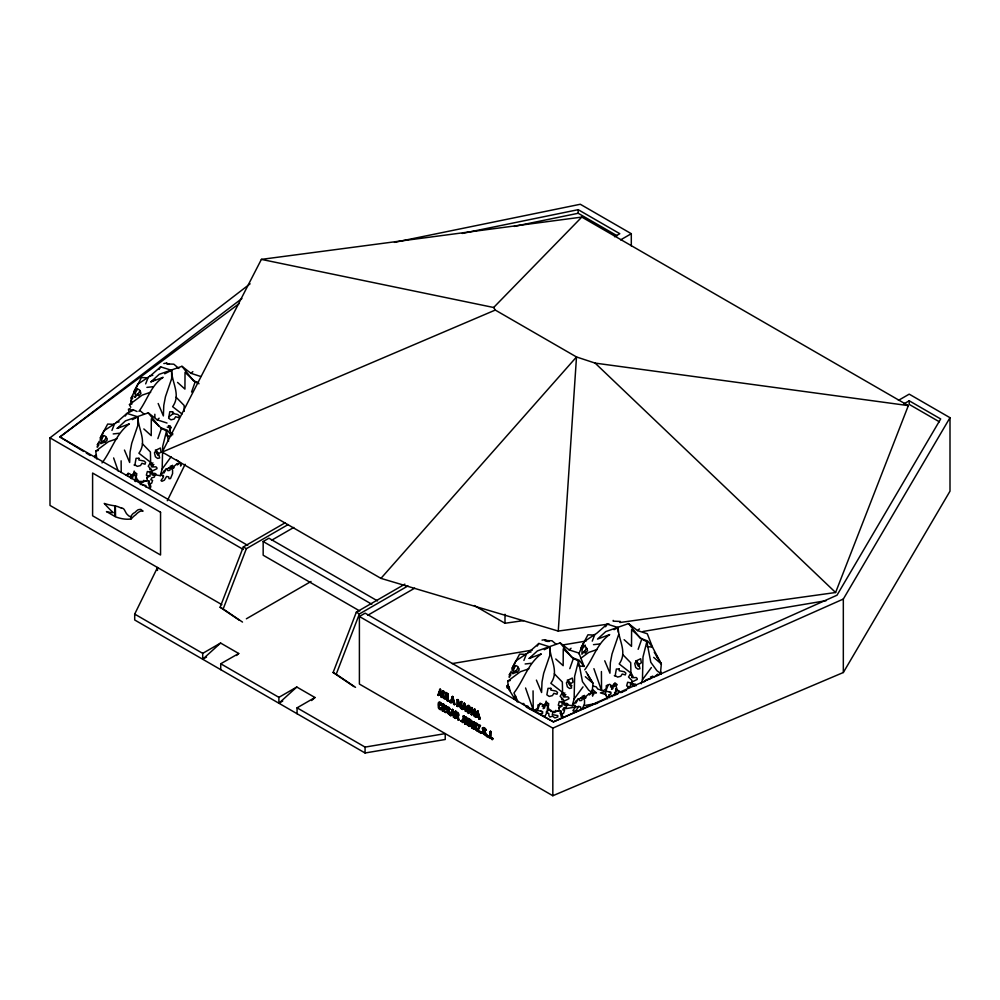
<?xml version="1.0" encoding="UTF-8"?>
<svg xmlns="http://www.w3.org/2000/svg" width="1000" height="1000" viewBox="0 0 1000 1000"><rect width="100%" height="100%" fill="white"/><g stroke="black" fill="none" stroke-linecap="round" stroke-linejoin="round"><path stroke-width="1.5" d="M100.775 443.688L101.45 440.05L100.262 440.062L100.4 437.65L104.05 430.737L116.45 422.562L126.938 413.4L137.863 416.838C138.038 429.312 147.5 441.362 138.912 453.225L150.625 462.362L151.8 463.725L150.3 464.038L152.625 465.25L152.688 465.975L151.287 466.112L151.812 466.975L155.95 466.825L156.875 467.738L156.962 468.688L151.125 471.575L151.788 473.162L155.225 473.438L155.975 474.95L160.25 475.7L162.175 468.975L162.7 446.312L166.55 430.988L161.488 428.325L151.312 418.913L151.225 435.637L143.837 428.95M512.712 673.737L513.387 670.1L512.2 670.113L512.337 667.7L515.988 660.788L528.387 652.613L538.875 643.45L549.812 646.888C549.975 659.362 559.438 671.413 550.85 683.275L562.575 692.412L563.737 693.775L562.238 694.087L564.562 695.3L564.625 696.025L563.225 696.162L563.75 697.025L567.888 696.875L568.812 697.788L568.9 698.737L563.062 701.625L563.725 703.213L567.163 703.487L567.913 705L572.188 705.75L574.113 699.025L574.637 676.363L578.488 661.038L573.425 658.363L563.25 648.95L563.162 665.688L555.775 659M641.3 683.737L642.45 679.7L642.987 657.038L646.825 641.712L641.775 639.038L631.6 629.625L631.512 646.363L624.125 639.675M558.263 631.075L576.5 356.962L495.275 310.062L493.65 307.5L261.388 259.387L162.2 452.088L380.95 578.375L558.263 631.075L609.113 624.012M482.887 728.562L483.325 727.537L484.6 727.825L485.938 729.338L485.513 730.4C477.837 723.138 491.9 742.35 482.113 732.5L483.387 732.2L485.487 733.775L483.025 729.6M580.662 697.962L585.575 698L586.3 696.112L589.325 693.512L589.3 694.938L592.087 692.663L593 683.288L585.9 671.513M654.638 676.787L657.663 674.188L657.65 675.612L660.438 673.337L661.338 663.962L652.463 647.1L647.3 633.763L637.537 630.588L628.55 623.575L605.775 631.587L597.525 639.087L609.675 634.587C597.25 643.112 593.5 658.162 584.725 669.837M182 413.988L172.625 406.675C181.213 394.825 171.75 382.762 171.575 370.288L160.65 366.85L150.162 376.012L137.762 384.188L134.113 391.1L133.975 393.512L135.162 393.5M636.263 685.675L635.513 684.163L632.062 683.888L631.413 682.3L637.25 679.412L637.163 678.462L636.225 677.55L632.1 677.7L631.575 676.838L632.975 676.7L632.913 675.975L630.588 674.762L632.087 674.45L630.913 673.088L619.2 663.95C627.788 652.087 618.325 640.037 618.15 627.562L607.225 624.125L596.737 633.288L584.338 641.462L578.812 653.775M463.6 720.588L463.125 721.35A1.462 0.85 60 0 1 462.3 720.825L461.438 720.462L463.387 722.2A1.8 1.037 60 0 0 464.05 721.95L464.275 716.15L463.6 715.763L462.488 721.725A1.462 0.85 60 0 1 461.662 721.2L460.8 720.825L462.75 722.575A1.8 1.037 60 0 0 463.413 722.312L463.6 715.763M467.375 707.65L467.95 706.737L469.325 708.662L470.688 708.713C466.65 697.7 466.15 717.5 469.412 710.65L468.4 710.062L469.05 708.962L470.737 709.938L470.538 712.45L469.05 712.55M490.462 736.087L489.975 736.85A1.462 0.85 60 0 1 489.15 736.325L488.288 735.962L490.238 737.7A1.8 1.037 60 0 0 490.9 737.45L491.125 731.663L490.462 731.275L489.338 737.225A1.462 0.85 60 0 1 488.512 736.7L487.65 736.338L489.6 738.075A1.8 1.037 60 0 0 490.262 737.825L490.462 731.275M438.812 704.212L439.8 703.438L441.45 705.588L441.85 704.025A2.037 1.175 60 0 0 440.887 702.65L439.963 702.113A2.075 1.2 60 0 0 438.988 702.45C437.825 704.225 438.938 711.075 441.413 707.7L441.85 709A2.025 1.175 60 0 1 440.887 709.275L439.963 708.737A2.075 1.2 60 0 1 438.988 707.262L438.775 706.038M445.825 697.175C443.812 699.912 442.925 692.175 443.85 691.325L442.537 691.3C439.375 697.938 449.1 704.05 445.825 692.463L445.175 692.825C446.9 703.15 440.775 696.338 443.175 690.925M442.088 708.088L441.213 709.362A2.025 1.175 60 0 1 440.25 709.65L439.325 709.1A2.075 1.2 60 0 1 438.338 707.625L438.338 702.825A2.075 1.2 60 0 1 439.325 702.487L440.25 703.012A2.037 1.175 60 0 1 441.213 704.4L441.45 705.588M163.888 472.612L164.188 470.975M575.825 702.65L576.125 701.025M615.7 688.575L615.737 692.275L614 694.875M441.413 707.7C437.287 710.913 440.525 697.638 440.775 705.2M102.9 436.4L103.138 435.363M136.613 389.862L136.85 388.825M514.837 666.45L515.075 665.413M583.425 646.087L583.188 647.125L585.138 645.075L585.275 646.012M127.513 475.938L128.212 473.05M540.163 703.1L537.55 710.05M608.15 685.212L605.9 690.725L605.388 694.712L606.213 695.512M134.213 471.05L133.512 473.612L134.738 473.488L134.25 475.775L132.963 475.662L132.613 477.95L131.25 478.587L131.8 476.538L130.175 476.225L131.337 474.85M546.15 701.1L545.45 703.662L546.675 703.538L546.188 705.825L544.9 705.713L544.55 707.987L543.188 708.637L543.75 706.587L542.112 706.275L543.275 704.9M438.512 695.588L439.85 690.763L441.175 697.125L442.55 697.175L440.138 689.175L437.788 695.175L439.162 695.225L440.15 691.6M452.337 697.975L453.663 704.338L455.037 704.388L452.638 696.388L450.275 702.387L451.012 702.8L452.975 697.6L454.038 702.7M451.012 702.8L452.975 697.6M453.5 717.288L454.875 717.337L452.475 709.338L450.112 715.337L450.85 715.75L452.812 710.55L454.15 716.912L453.5 717.288L452.175 710.925M450.85 715.75L452.812 710.55M462.675 709.538L464 704.712L465.325 711.075L466.7 711.125L464.3 703.125L461.938 709.112L463.312 709.175L463.975 706.75M480.112 718.863L477.7 710.863L475.35 716.862L476.075 717.275L478.05 712.075L480.112 718.863L478.738 718.812L477.413 712.45M476.075 717.275L478.05 712.075M446.925 707.4L447.575 706.7L449.162 707.45L450.15 709.25L449.513 709.625C441.838 702.35 455.913 721.562 446.112 711.712L447.388 711.413L449.487 713L446.925 708.413M438.85 693.4L440.138 689.175M450.275 702.387L452.638 696.388M450.112 715.337L452.475 709.338M463.013 707.337L464.3 703.125M475.35 716.862L477.7 710.863M140.3 484.575L141.175 481.875L142.738 482.512L143.875 480.325M146.788 478.325L147.475 476.225L149.938 476.275L150.363 472.713L151.912 472.388L151.912 474.7L153.512 475.35L155.062 474.637L154.388 477.088L151.725 477.85L150.812 479.787L152.6 480.363L151.725 483.088L149.488 484.525L148.35 483.212L149.025 480.95L145.912 481.012M558.725 708.375L559.412 706.275L561.875 706.325L562.3 702.763L563.85 702.438L563.85 704.75L565.45 705.4L567 704.675L566.325 707.138L563.663 707.887L562.75 709.837L564.538 710.413L563.663 713.138L561.425 714.575L560.288 713.263L560.975 711L557.85 711.062M138.412 423.787L131.738 443.275L130.075 451.925L129.65 462.463L124.462 450.062M172.125 377.238L165.45 396.725L163.787 405.387L163.363 415.925L158.175 403.512M550.35 653.838L543.675 673.312L542.013 681.975L541.587 692.513L536.4 680.113M618.7 634.513L612.025 653.988L610.363 662.65L609.938 673.188L604.75 660.788M157.863 438.6L161.488 428.325M191.575 392.05L195.2 381.775L185.025 372.362L184.938 389.087L177.55 382.413M569.8 668.65L573.425 658.363M638.15 649.325L641.775 639.038M168.725 467.912L173.637 467.95L174.363 466.062L177.375 463.462L177.362 464.9L180.15 462.612L176.65 459.988M239.462 620.325L220.125 607.238L243.325 546.938L285.125 522.8M242.5 622.075L223.162 608.987L246.363 548.688L288.163 524.562M353.988 686.6L333.125 672.487L356.337 612.175L404.875 584.15M355.538 687.337L336.2 674.25L359.4 613.95L407.95 585.925M111.962 430.425L114.525 423.8M145.675 383.875L148.238 377.25M523.913 660.462L526.462 653.85M592.25 641.137L594.812 634.525M619.9 622.513L835.6 592.513L908.337 405.613L581.812 217.087L261.388 259.387M457.638 706.625L457.638 701.388L459.363 706.663L460.613 703.112L460.613 708.35L461.9 708.35L461.9 701.737L460.613 701.737L459.113 705.4L456.975 699.638L456.975 706.25L458.275 706.263L456.975 706.25M459.363 706.663L461.3 703.062M631.05 674.438L631.912 676.363M459.113 705.4L461.262 701.375M102.013 462.925C111.85 450.175 116.013 433.475 129.388 423.862L117.238 428.375L125.487 420.863L148.262 412.85L157.25 419.862L167.013 423.038M138.963 411.3C147.4 399.975 150.975 385.475 163.1 377.325L150.95 381.825L159.2 374.312L181.975 366.312L190.963 373.312L200.725 376.488M518.1 701.875L513.95 692.975C523.787 680.225 527.95 663.525 541.325 653.913L529.188 658.413L537.425 650.9L560.2 642.9L569.188 649.912L578.95 653.088L584.113 666.425L578.812 665.95M167.3 500.75L185.138 464.263M297.062 713.725L297.062 707.837L365.075 747.1L445.225 733.612L445.225 739.5L365.075 752.987L134.7 619.987L134.7 614.1L157.5 567.5L157.5 570.438M136.7 475.387L135.412 477.85L135.463 481.55M169.762 430.075L171.05 427.612L170.05 425.763M548.638 705.438L547.35 707.9L547.4 711.6L544.75 716.675L542.863 715.575M555.812 710.375L554.675 712.562L553.112 711.925L552.25 714.625L557.8 715.612L557.8 716.963L554.9 717.925L552.438 716.125L550 717.038L548.862 715.725L548.862 713.575L546.163 712.125L548.638 709.762L551.1 710.4M103.188 442.887L106.225 437.312L106.812 438.375M137.413 395.387L139.938 390.763L140.525 391.825M515.138 672.938L518.162 667.35L518.75 668.425M583.987 652.65L586.512 648.025L587.1 649.1M100.4 437.65L107.675 424.075L113.975 424.375M473.512 728.1L474.15 727.738L473.512 728.838L473.512 728.1L476.825 730.013L473.125 728.612L473.125 722L479.8 725.863L477.65 730.512L478.3 730.138L480.45 725.487L476.962 724.225M580.675 648.375L587.962 634.8L594.263 635.1M476.9 730.15L479.7 725.788L477.537 729.788M606.4 698.875L553.413 721.862L365.15 613.162L359.4 616.487L359.4 684.062L552.825 795.738L843.325 672.513L843.325 599.05L950 417.7L909.2 394.15L898.413 400.387M843.325 672.513L950 491.175L950 417.7M125.3 416.037L126.938 413.4L132.912 410.425L132.9 409.663L130.1 410.075M159.012 369.487L160.65 366.85M537.238 646.075L538.875 643.45M605.588 626.75L607.225 624.125M528.9 668.8L520.35 671.737L507.675 681.188L508.75 689.075L514.4 698.363L515.75 696.213M469.988 711.587C466.413 713.1 468.125 702.45 469.963 708.3L470.688 708.713M162.175 468.975L171.075 456.838M574.113 699.025L583.013 686.888M642.45 679.7L651.363 667.562M609.25 694.95L607.475 697.337L607.638 698.838M99.3 441.238L97.212 444.963L99.513 442.65M511.238 671.287L509.15 675.013L511.45 672.7M456.775 715.65L457.938 715.9L459.125 719.8L458.488 720.163L456.662 716.112L457.55 715.512L457.388 713.913L455.275 712.425L455.913 711.325L455.275 712.425M611.625 685.575L610.462 686.95L612.087 687.262L611.538 689.312L612.9 688.662L613.25 686.388L614.538 686.5L615.025 684.212L613.8 684.338M380.95 578.375L576.5 356.962L595.112 363.1L908.337 405.613M132.713 398.225L130.712 400.425L131.512 400.375L130.775 402.212L131.962 401.788M99 444.775L97 446.975L97.8 446.925M510.938 674.825L508.938 677.025L509.738 676.975M493.65 307.5L581.812 217.087M133.212 396.1L130.925 398.413L141.387 377.537L147.688 377.825M135.05 481.287L136.688 479.712M643.988 681.95L646.375 679.688L650.825 678.45L652.788 676.175L650.362 677.113M134.7 614.1L202.712 653.363L202.712 659.25L220.6 643.037L238.725 653.5L236.475 655.512M220.725 669.65L220.725 663.763L278.9 697.35L278.9 703.238L296.788 687.025L314.962 697.513L311.6 700.55M190.963 373.312L192.85 371.637M157.25 419.862L159.137 418.188M569.188 649.912L571.075 648.238M637.537 630.588L639.425 628.913M155.85 473.888L154.188 475.363L152.575 473.587M567.788 703.938L566.125 705.413L564.525 703.637M636.138 684.613L634.475 686.087L632.425 683.587M160.25 475.7L166.088 468.963L170.538 467.738L172.5 465.45L173.637 467.95M572.188 705.75L578.038 699.013L582.475 697.775L584.438 695.5L585.575 698M591.8 690.562L592.863 689.737L596.413 692.975L594.325 692.712L593.675 694.25L590.988 692.45M221.875 604.663L50 505.438L50 437.85L250.1 283.812M241.887 298.562L59.925 436.95L83.625 451.438M238.962 303.75L59.925 436.95L247.725 545.375M130.775 407.3L129.45 404.588L142.125 395.138L150.675 392.212M96.812 459.025L95.738 451.138L108.413 441.688L116.962 438.75M168.863 416.85L173.863 413.125M580.638 658.425L588.7 652.412L597.25 649.475M627.525 688.35L629.7 687.025L626.625 685.888L627.663 682.225L631.425 683.075L632 680.55L628.513 676.988L630.913 673.088L630.7 662.725L622.663 654.488M157.188 453.638L158.275 453.013L156.475 450.788M569.138 683.688L570.212 683.062L568.425 680.837M637.475 664.362L638.562 663.737L636.763 661.513M614.562 236.737L619.8 233.7L578.188 209.675L462.3 233.438M620.612 239.875L631.3 233.7L631.3 245.95M359.725 610.962L263.163 555.212L263.163 541.525L268.913 538.2L377.55 600.925M271.537 540.3L293.788 527.45M246.363 618.8L311.025 581.475M202.712 653.363L220.6 643.037M202.712 659.25L206.55 657.038M367.825 615.225L414.688 588.175M278.9 697.35L296.788 687.025M278.9 703.238L282.725 701.025M297.062 707.837L314.962 697.513M903.863 403.875L909.2 400.788L940.675 418.963L836.988 595.225L553.413 721.862L526.275 707.113M439.5 689.55L440.825 689.575M438.663 693.425L441.725 694.45L441.725 695.175L438.663 694.15L439.312 693.05L439.312 693.787M443.85 691.325L442.537 691.3M437.788 695.175L439.162 695.225M443.175 695.612C443.875 701.162 449.288 698.475 446.488 692.85L445.175 692.825M441.175 697.125L442.55 697.175M447.938 699.562L447.3 700.662L447.938 699.562L450.562 701.812L446.887 700.425L447.537 693.45L448.212 693.838L448.212 700.45L447.562 700.812L447.537 693.45M448.212 693.838L446.887 693.812M446.887 700.425L447.537 700.062M451.987 696.762L453.312 696.787M443.4 710.713L442.762 711.087L443.4 709.987L446.087 712.262L442.375 710.863L442.375 704.25L443.013 703.875L446.087 706.375L442.762 705.2L443.4 704.1L443.4 704.837M450.562 701.075L449.925 702.175M451.163 700.638L454.212 701.663L454.212 702.387L451.163 700.638L453.575 702.763L454.212 701.663M451.163 701.363L451.8 700.263M442.762 707.438L445.775 708.425L445.125 709.538L442.762 707.438L445.775 709.163M446.087 705.65L445.438 706.75M456.975 699.638L458.263 699.638L459.762 705.037M457.625 700.013L458.263 699.638M445.775 708.425L445.125 709.538M442.375 710.863L443.013 710.487M453.663 704.338L455.037 704.388M460.613 701.737L461.9 701.737M448.888 709.562L450.15 709.25M446.087 711.538L445.438 712.638M446.112 711.712L447.388 711.413M458.875 706.388L460 706.3M451.838 709.712L453.162 709.737M463.663 703.5L464.988 703.525M451 713.587L451.637 713.213L454.062 715.337L451 714.312L451 713.587L454.062 715.337M454.925 711.488L457.825 712.475L458.888 714.25A4.938 2.85 60 0 1 458.888 715.625L457.825 716.188L455.275 714.788L457.188 716.562L458.237 715.987A4.938 2.85 60 0 0 458.237 714.625L457.762 713.188L454.925 711.488L454.925 718.112L456.238 718.125L456.238 711.513L455.6 711.875M460.613 708.35L461.25 707.975M451 714.312L451.637 713.213M462.825 707.375L463.462 707L465.887 709.125L462.825 708.1L462.825 707.375L465.887 709.125M461.938 709.112L463.312 709.175M454.062 714.613L453.413 715.713M465.887 708.4L465.238 709.5M455.275 714.788L458.188 715.138L456.737 712.537M455.275 715.512L455.913 714.412M465.325 711.075L466.7 711.125M469.325 708.662L469.963 708.3M471.8 714.8L471.138 714.425L471.775 707.45L474.775 714.575L474.137 714.938L474 709.463L475.3 709.475L474.663 716.45L471.637 709.375L471.8 714.8L472.438 711.75M456.662 716.112L457.938 715.9M468.4 710.062L469.05 708.962M471.138 707.812L472.4 707.8M454.925 718.112L456.238 718.125M469.412 710.65L470.05 710.275M468.4 709.338L470.737 709.938M457.713 719.712L459.125 719.8M475.3 709.475L474 709.463M464.275 716.15L462.962 716.137M465.763 722.9L465.125 724L465.763 722.9L468.438 725.175L464.738 723.775L464.738 717.163L468.438 718.562L467.8 719.663L465.125 718.112L465.763 717.013L465.125 718.112M465.412 717.55L466.05 717.175L465.412 724.163L465.375 716.787M471.138 714.425L472.438 714.438M460.8 720.825L461.938 720.263M477.062 711.237L478.387 711.263M474 714.9L474.775 714.575M465.125 720.35L468.125 721.338L467.488 722.438L465.125 720.35L468.125 722.075M468.438 718.562L467.8 719.663M465.125 721.087L465.763 719.975M474.025 716.087L475.3 716.087M469.338 719.812L469.988 719.45L469.988 726.062L468.675 726.038L468.675 719.425L471.575 720.413L472.625 722.188A4.938 2.85 60 0 1 472.625 723.562L471.575 724.125L469.025 722.712L470.925 724.5L471.987 723.925A4.938 2.85 60 0 0 471.987 722.55L470.487 720.475M476.225 715.113L478.65 717.237L476.225 715.837L476.875 714.737L479.288 716.862M469.025 720.362L469.663 719.262L469.025 720.362C470.487 720.088 472.575 723.7 470.525 723.587M468.125 721.338L467.488 722.438M464.738 723.775L465.375 723.4M478.65 716.513L479.288 716.137M469.025 722.712L471.512 723.35M469.025 723.45L469.663 722.35M468.438 724.438L467.8 725.537M473.125 722L476.825 723.4L476.962 724.938L479.062 726.15M478.738 718.812L479.375 718.438M470.412 724.05L471.688 723.838L472.875 727.725L472.238 728.1L470.412 724.05L471.688 723.838M473.787 722.387L474.438 722.025M468.675 726.038L469.988 726.062M473.512 725.188L476.512 726.175L475.875 727.288L473.512 725.188L476.512 726.912M476.825 723.4L476.188 724.5L476.825 724.125M473.512 725.925L474.15 724.825M471.463 727.65L472.875 727.725M476.962 724.938L477.612 723.85M476.512 726.175L475.875 727.288M473.125 728.612L473.762 728.238M479.8 725.863L480.45 725.487M481.962 732.975L480.6 732.087L480.6 732.925L481.962 732.975L481.238 731.712L479.862 732.513L476.9 730.788L476.825 729.275L476.188 730.387M476.9 730.788L480.5 732.138L478.3 730.138M480.5 731.413L479.862 732.513M484.888 730.35L486.15 730.037M480.6 732.925L481.962 732.138M482.113 732.5L483.387 732.2M491.125 731.663L489.812 731.637M488.787 735.775L487.137 736.7L486.413 736.287L487.05 735.075L487.775 736.338L487.05 735.913M486.413 736.287L487.775 735.5M491.475 738.363L492.837 738.413L492.2 739.625L491.475 738.363L492.2 738.787M491.475 739.212L492.837 738.413M220.725 663.763L238.725 653.5M150.95 381.825L154.9 379.75M117.238 428.375L119.875 426.987M529.188 658.413L531.812 657.038M164.7 373.787L171.575 370.288L171.725 379.487M132.363 419.637L137.863 416.838L137.988 424.5M544.312 649.688L549.812 646.888L549.925 654.55M614.025 629.663L618.15 627.562L618.225 632.163M153.912 464.525L151.625 465.637L150.525 464.3L152.938 462.9M565.85 694.575L563.562 695.688L562.463 694.35L564.875 692.95M635.35 685.35L633.8 686.075L632.2 685.425L632.2 683.112L630.65 683.438L630.225 687L627.762 686.95M359.4 616.487L552.825 728.15L843.325 599.05M613.562 695.763L617.863 693.9M620.725 692.663L626.45 690.175M162.2 452.088L495.275 310.062M540.6 714.175L542.6 713.325L542.6 711.587L538.112 710.6L534.875 711.137M126.013 474.913L129.388 473.562L131.812 475.487L134.675 472.137L136.912 473.913L135.762 475.262L136.75 478.675L138.912 481.413L144.35 481.475L147.188 480.25L147.238 477.625L149.412 476.3L146.337 475.163L147.375 471.5L151.137 472.35L151.713 469.825L148.225 466.262L150.625 462.362L150.412 452L142.375 443.762M170.075 466.388L172.5 465.45M582.013 696.438L584.438 695.5M130.113 408.587L128.45 409.2L128.787 411.213M96.4 455.138L94.738 455.75L95.075 457.75M508.338 685.188L506.675 685.8L507.013 687.8L509.038 688.812M129.45 404.588L132 403.913M95.738 451.138L98.287 450.45M507.675 681.188L510.225 680.5M134.488 397.15L135.512 396.925M394.475 242.362L580.3 204.262L631.3 233.7M514.138 226.412L578.188 213.275L617.112 235.763M149.9 375.9L152.812 375.325M116.188 422.45L119.113 421.875M528.125 652.5L531.05 651.925M452.188 663.587L532.225 650.113M563.013 644.938L586.1 641.05M643.05 631.462L826.213 600.65M563.737 709L579.125 706.413M583.737 705.638L597.6 703.312M163.812 363.537L166.612 363.125L169.375 364.338M542.038 640.125L544.85 639.712L548.975 641.538M474.263 605.525L505 623.263L523.525 620.6M167.225 427.075L168.588 427.425M146.9 387.375L152.925 386.737M113.188 433.925L119.213 433.288M593.475 644.65L599.5 644M525.138 663.975L531.15 663.325M522.112 703.65L523.787 703.538L524.438 705.3L527.863 706.175L529.438 708.4L535.013 710.037L537.888 708.025L537.95 704.963L541.325 703.612L543.75 705.537L546.613 702.188L548.85 703.962L547.7 705.312L548.688 708.725L550.85 711.462L556.287 711.525L559.125 710.288L559.175 707.675L561.35 706.35L558.288 705.212L559.312 701.55L563.075 702.4L563.65 699.875L560.163 696.312L562.575 692.412L562.35 682.05L554.325 673.812M646.5 679.8L647.425 679.788M164.013 472.925L166.213 469.075L167.138 469.062L167.9 470.625L169.775 470.375L170.512 468.1L172.575 469.8L172.575 473.562L170.512 478.562L169.013 478.675L168.663 476.887L166.6 476.463L164.338 480.2L161.925 481.287L161 480.55L163.412 477.113L163.412 475.4L162.5 475.975L161.163 474.275M575.95 702.975L578.15 699.125L579.075 699.112L579.837 700.675L581.712 700.425L582.45 698.138L584.513 699.85L584.513 703.612L582.45 708.612L580.95 708.725L580.6 706.938L578.538 706.513L576.275 710.25L573.862 711.338L572.938 710.6L575.363 707.163L575.363 705.45L574.438 706.025L573.1 704.325M621.912 692.163L619.188 692.138L617.038 689.4L616.05 685.987L617.2 684.638L614.963 682.862L612.1 686.213L609.675 684.287L606.3 685.638L606.237 688.7L603.362 690.713L597.788 689.075L596.213 686.85L592.788 685.975M620.413 621.462L613.188 621.15L613.188 620.388M544.85 639.712L544.85 640.475L552.062 640.788L556.075 644.2M525.913 654.425L519.625 654.125L512.337 667.7L512.5 669.375M141.713 484.663L145.85 485.562L145.85 486.912M166.875 435.9L170.85 436.262M647.163 646.625L652.463 647.1L647.638 640.962L640.125 638.15L628.55 623.575M121.325 508L122.3 508.225A3.538 2.037 60 0 1 122.788 508.387A1.913 1.113 60 0 1 123.8 509.087A3.538 2.037 60 0 1 124.262 509.6L126.425 513.55A14.7 8.488 60 0 0 129.075 516.112L130.662 516.65L130.662 519.05A61.35 35.425 60 0 1 115.55 516.825L115.375 505.887L118.025 506.7A41.675 24.062 60 0 0 121.325 508L121.638 508.038M571.975 685.8L569.875 685.512L567.3 680.088M149.488 472.35L152.137 472.863M561.425 702.4L564.075 702.913M170.4 433.162L172.875 433.8M619.45 691.075L616.975 690.438L614.513 692.8L617.212 694.25M611.213 696.25L612.163 696.6M198.55 382.762L193.55 380.887L181.975 366.312M161.088 427.9L167.35 430.25L171.213 435.15M544.85 640.475L547.562 641.488M132.9 409.663L137.037 411.488M508.75 689.075L509.825 690.475L509.15 686.575M614.338 675.688L615.35 676.213M134.05 464.975L135.062 465.487M195.2 381.775L198.988 383.775M939.362 421.8L909.2 404.387L909.2 400.788M263.163 541.525L371.8 604.237M243.325 546.938L246.363 548.688M356.337 612.175L359.4 613.95M50 437.85L243.325 549.475M445.825 692.463L446.488 692.85M447.3 699.925L450.562 701.812M450.913 702.013L451.65 702.438M475.988 716.488L476.725 716.912M442.375 704.25L446.087 706.375M464.738 717.163L468.438 719.287M468.675 719.425L471.987 722.35M476.188 724.5L473.512 722.95L474.15 721.85L474.15 722.588M440.775 708.062L441.45 708.462M474.15 727.738L476.825 729.275M442.762 710.35L446.087 712.262M450.763 714.963L451.488 715.387M465.125 723.263L468.438 725.175M492.113 738.838L492.837 739.262M220.125 607.238L223.162 608.987M333.125 672.487L336.2 674.25M486.413 735.438L487.137 735.863M86.263 453.05L90.213 455.462M660.438 673.337L656.938 670.713L650.812 662.3L646.825 641.712M592.087 692.663L588.6 690.037L582.463 681.625L578.488 661.038M168.388 425.588L170.625 427.375L169.475 428.713L170.463 432.125L172.625 434.875M178.85 368.462L173.837 364.188L166.625 363.875L166.612 363.125M140.125 410.737L144.125 414.15M653.675 657.375L661.338 663.962L654.237 652.188M585.325 676.7L593 683.288L587.463 674.438M595.112 363.1L835.6 592.513M468.537 712.2L467.337 709.6M176.088 397.212L184.125 405.45L184.25 411.375M609.212 691.7L609.925 692.475M540.862 711.025L541.575 711.8M513.962 696.862L513.7 699.287M661.338 663.962L659.3 661.1M560.2 642.9L571.775 657.475L579.288 660.288L584.113 666.425M148.262 412.85L158.875 426.213M656.462 656.038L657.738 657.9M635.638 660.763L638.225 666.188M155.363 450.037L157.938 455.462M561.5 698.662L562.038 699.975M149.562 468.612L150.1 469.938M606.875 697.425L605.7 694.488L600.4 692.887L606.462 691.275L610.938 692.262L610.938 694L608.938 694.85L609.7 697.738M472.287 709L474.675 715.725M471.763 708.175L474.137 714.938M593.913 668.662L601.55 690.55L601.413 671.538M525.575 687.987L533.212 709.875L533.062 690.863M113.625 457.938L118.212 471.075M517.2 701.838L514.3 697.087L514.4 698.363M482.75 732.562C489.35 739.163 476.613 722.1 485.525 729.975M446.75 711.787C453.35 718.388 440.625 701.325 449.525 709.188M471.05 724.2L472.238 728.1M457.3 716.275L458.488 720.163M485.513 730.4C479.087 722.05 492.238 742.537 482.75 732.125M449.513 709.625C443.088 701.275 456.238 721.75 446.75 711.35M471.05 723.675L472.1 727.288M457.312 715.738L458.35 719.35M458.537 702.525L459.513 706.012M477.75 711.637L479.462 719.237M464.35 703.888L466.062 711.5M452.675 697.163L454.4 704.762M452.525 710.113L454.237 717.712M440.188 689.95L441.9 697.55M464.637 704.338L465.975 710.7M440.487 690.387L441.812 696.75M166.55 430.988L168.538 441.287M470.05 709.087C464.137 697.025 467.312 721.725 470.1 710.312M515.237 696.213L515.6 700.35M592.562 695.3L592.638 696.112L592.537 691.3L592.612 693.425M660.888 673.8L660.888 671.975L660.962 674.1M180.675 463.387L180.7 466.062L180.613 463.075M154.838 414.263L154.863 417.188M121.125 460.812L121.213 472.512M578.188 209.675L578.188 213.275M552.825 728.15L552.825 795.738M505 614.25L505 623.263M492.113 737.987L492.2 739.625M487.05 735.075L487.137 736.7M481.238 731.712L481.325 733.35M476.875 714.737L476.875 715.475M474.637 709.1L474.663 716.45M474.438 723.337L473.787 729L473.762 721.625M469.312 719.062L469.338 726.438M463.462 707L463.462 707.725M461.25 702.113L461.25 708.725M455.562 711.125L455.6 718.5M441.087 694.825L441.087 695.55M365.075 747.1L365.075 752.987M138.938 458.288L138.925 460.012L144.012 461.025L145.588 462.388L145.05 464.2L141.938 463.3L140.463 465.575L137.275 466.375L134.925 464.775L136.075 458.3L138.938 458.288M172.65 411.737L172.638 413.462L177.725 414.475L179.3 415.838L178.762 417.65L175.65 416.75L174.175 419.025L170.987 419.825L168.637 418.225L169.788 411.75L172.65 411.737M550.875 688.337L550.862 690.062L555.95 691.075L557.525 692.438L556.987 694.237L553.875 693.337L552.4 695.625L549.212 696.425L546.862 694.812L548.013 688.35L550.875 688.337M619.225 669.013L619.212 670.738L624.3 671.75L625.862 673.112L625.337 674.912L622.225 674.025L620.75 676.3L617.55 677.1L615.212 675.487L616.362 669.025L619.225 669.013M150.638 486.125L150.525 487.887L149.562 487.337L148.512 483.212L148.925 481.138L150.638 486.125M562.575 716.175L562.463 717.938L561.5 717.387L560.45 713.263L560.862 711.188L562.575 716.175M101.862 438.338L101.625 443.488L103.912 440.538L105.062 442.425L107.238 439.9L105.825 436.512L104 435.525L101.862 438.338M135.575 391.8L135.338 396.938L137.625 393.988L138.775 395.875L140.95 393.363L139.537 389.963L137.713 388.975L135.575 391.8M513.812 668.388L513.562 673.538L515.85 670.588L517 672.475L519.188 669.95L517.762 666.562L515.95 665.575L513.812 668.388M582.15 649.062L581.912 654.212L584.2 651.263L585.337 653.15L587.525 650.625L586.112 647.237L584.288 646.25L582.15 649.062M156.537 449.888L154.462 452.788L155.412 456.788L157.6 458.413L159.637 457.975L158.675 453.688L161.05 452.05L160.387 448.013L156.537 449.888M568.475 679.938L566.413 682.837L567.362 686.838L569.538 688.462L571.575 688.025L570.612 683.737L572.987 682.1L572.325 678.062L568.475 679.938M636.825 660.612L634.75 663.512L635.7 667.513L637.888 669.137L639.925 668.7L638.962 664.412L641.338 662.775L640.675 658.737L636.825 660.612M443.688 704.275L443.05 711.25L443.688 704.275M160.55 512.263L92.6 473.038L92.6 515.788L160.55 555.013L160.55 512.263M114.938 516.475L106.463 511.575A48.325 27.9 60 0 0 113.212 512.638A99.562 57.488 60 0 1 104.225 503.425A94.288 54.438 60 0 0 114.938 505.825L114.938 516.475M142.812 511.037L140.863 509.387A35.188 20.312 60 0 0 138.188 509.738A42.812 24.712 60 0 0 134.9 512.525A18.775 10.838 60 0 0 131.05 516.45L131.1 519.1A60.712 35.05 60 0 1 135.825 514.688A39.7 22.912 60 0 1 139.662 511.562A13.537 7.812 60 0 1 142.812 511.037"/></g></svg>
